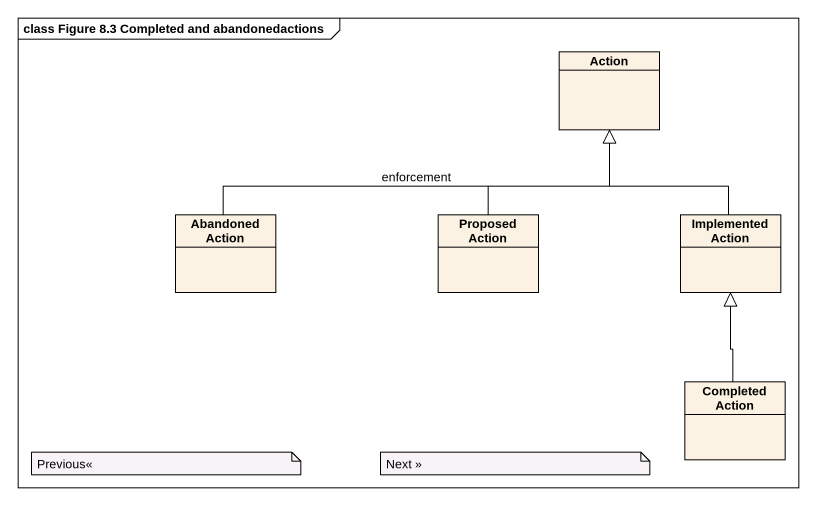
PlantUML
@startuml
mainframe class Figure 8.3 Completed and abandonedactions
hide circle
hide empty members
class "Action" as Action_
class "Abandoned Action" as Abandoned_Action
class "Proposed Action" as Proposed_Action
class "Implemented Action" as Implemented_Action
class "Completed Action" as Completed_Action
Abandoned_Action -right-|> Action_ : enforcement
Proposed_Action -up-|> Action_
Implemented_Action -up-|> Action_
Completed_Action -up-|> Implemented_Action
note as N1
  Previous<<
end note
note as N2
  Next >>
end note
@enduml
